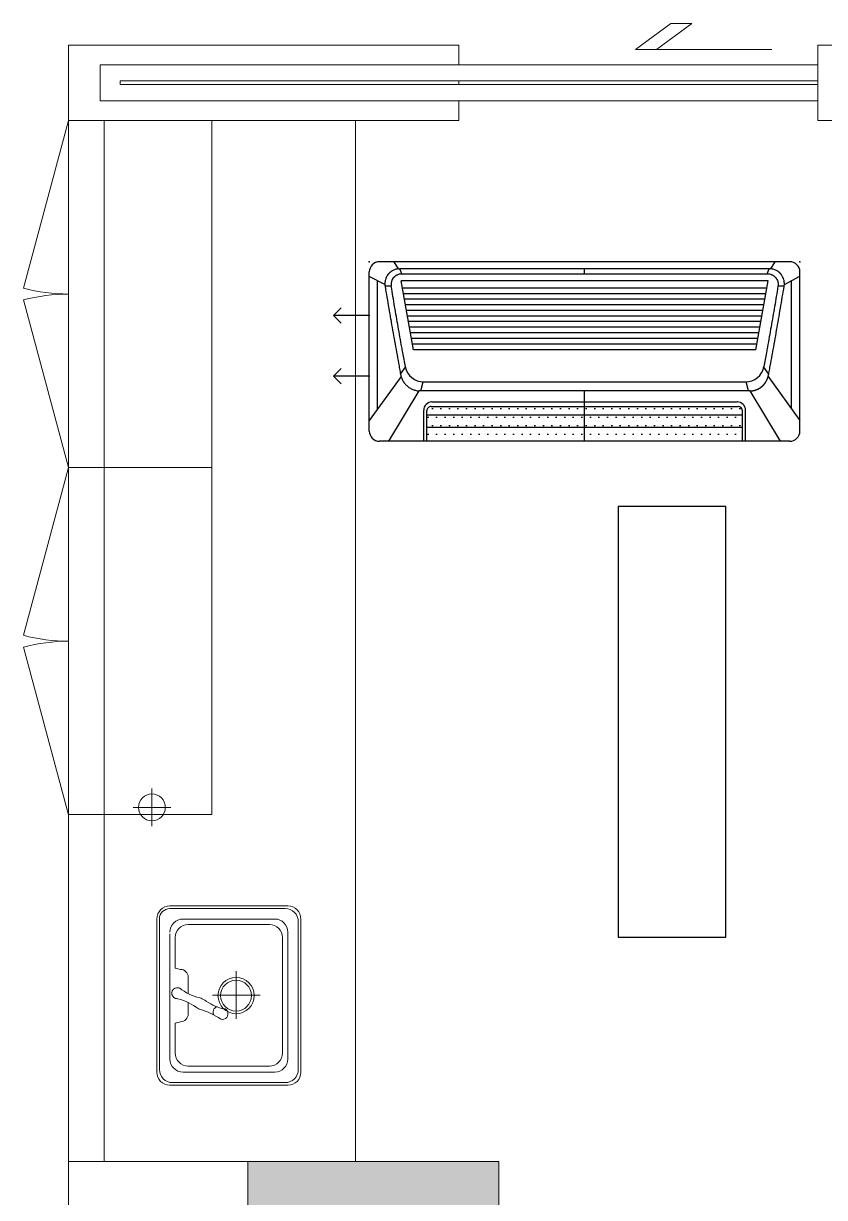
# Model space of a CAD drawing. Header units: metres. Extents: x 11578468 to 47831421, y -58341524 to -14256839.
# Drawn here: x 23842603 to 23844835, y -29085642 to -29082372 of the extents above; entities that cross this region are included whole.
import ezdxf

# ---------------------------------------------------------------- set-up
doc = ezdxf.new("R2010")
doc.units = ezdxf.units.M
doc.header["$LTSCALE"] = 50
doc.header["$MEASUREMENT"] = 0
for name, color, linetype in [('#조명', 40, 'CONTINUOUS'), ('DVM_INDOOR', 7, 'CONTINUOUS'), ('DVM_UNIT_BP', 7, 'CONTINUOUS'), ('DVM_UNIT_DP', 4, 'CONTINUOUS'), ('DVM_UNIT_LP', 3, 'CONTINUOUS')]:
    doc.layers.add(name, color=color, linetype=linetype)
doc.layers.add('ha', color=8, linetype='CONTINUOUS', lineweight=5)

# ---------------------------------------------------------------- blocks, each defined once
blk = doc.blocks.new('DVM_DP_VEC')
at = {"layer": 'DVM_UNIT_DP', "color": 0}
blk.add_line((0, 0), (100, 0), dxfattribs=at)
blk.add_lwpolyline([(78.8, 21.2), (100, 0), (78.8, -21.2)], dxfattribs=at)
blk.add_point((0, 0), dxfattribs=at)
blk = doc.blocks.new('DVM_LP_VEC')
at = {"layer": 'DVM_UNIT_LP', "color": 0}
blk.add_line((0, 0), (100, 0), dxfattribs=at)
blk.add_lwpolyline([(78.8, 21.2), (100, 0), (78.8, -21.2)], dxfattribs=at)
blk.add_point((0, 0), dxfattribs=at)
blk = doc.blocks.new('DVM_ID_CST_WF1W_AP_970X135X410_T_BLO')
at = {"layer": 'DVM_INDOOR'}
h = blk.add_hatch(dxfattribs=at)
h.set_pattern_fill('DOTS', color=0, scale=15)
h.set_pattern_definition([(0, (0, 0), (11.90625, 23.8125), [0, -23.8125])])
h.paths.add_polyline_path([(439.8, 426.9), (-439.8, 426.9), (-439.8, 415.1, 0.414214), (-427.8, 403.1), (427.8, 403.1, 0.414214), (439.8, 415.1)])
h.paths.add_polyline_path([(439.8, 461.7), (-439.8, 461.7), (-439.8, 426.9), (439.8, 426.9)])
h.paths.add_polyline_path([(439.8, 500.1), (-439.8, 500.1), (-439.8, 461.7), (439.8, 461.7)])
at = {"layer": 'DVM_INDOOR', "color": 0}
for p, q in [((-571.5, 500.1), (571.5, 500.1)), ((-545.5, 500.1), (-461, 360)), ((-448.5, 500.1), (-448.5, 413.7)), ((-439.8, 500.1), (-439.8, 415.1)), ((0, 499.5), (0, 360)), ((439.8, 500.1), (439.8, 415.1)), ((448.5, 500.1), (448.5, 413.7)), ((545.5, 500.1), (461, 360)), ((-600, 471.6), (-600, 28.6)), ((-439.6, 461.7), (439.8, 461.7)), ((600, 471.6), (600, 28.6)), ((-511.5, 319.5), (-600, 442.6)), ((439.8, 426.9), (-439.8, 426.9)), ((511.5, 319.5), (600, 442.6)), ((-576.8, 410.1), (-576.8, 52.9)), ((427.8, 403.1), (-427.8, 403.1)), ((576.8, 410.1), (576.8, 53)), ((-461, 360), (460.9, 360)), ((-456.7, 360), (-449.8, 334.8)), ((425.5, 390.7), (-425.6, 390.7)), ((456.7, 360), (449.8, 334.8)), ((448.5, 334.8), (-448.5, 334.8)), ((-513, 313.3), (-499.3, 293.9)), ((513, 313.3), (499.3, 293.9)), ((-476.9, 245.9), (-511.1, 53.5)), ((-479.8, 229.5), (479.8, 229.5)), ((-476.9, 245.9), (476.9, 245.9)), ((476.9, 245.9), (511.2, 53.5)), ((-485.4, 198), (485.4, 198)), ((-482.6, 213.6), (482.6, 213.6)), ((-490.9, 167), (490.9, 167)), ((-488.2, 182.4), (488.2, 182.4)), ((-496.5, 135.8), (496.5, 135.8)), ((-493.7, 151.4), (493.7, 151.4)), ((-502.1, 104.4), (502.1, 104.4)), ((-499.3, 120.2), (499.3, 120.2)), ((-556.2, 68.5), (-538.9, 68.5)), ((-507.6, 73.5), (507.6, 73.5)), ((-504.8, 89.1), (504.8, 89.1)), ((538.9, 68.6), (556.2, 68.5)), ((-556.7, 63.5), (-600, 40.7)), ((-509.2, 33.4), (-514.6, 19.6)), ((-511.1, 53.5), (511.2, 53.5)), ((509.2, 33.4), (-509.2, 33.4)), ((0, 33.4), (0, 19.6)), ((509.2, 33.4), (514.6, 19.6)), ((556.7, 63.5), (600, 40.8)), ((-571.5, 0.1), (571.5, 0.1)), ((-518.6, 19.8), (-530.9, 0.1)), ((-514.6, 19.6), (514.6, 19.6)), ((518.6, 19.8), (530.9, 0.1))]:
    blk.add_line(p, q, dxfattribs=at)
for centre, radius, start, end in [((-571.5, 471.6), 28.5, 89.9991, 180), ((571.5, 471.6), 28.5, 0, 89.9991), ((-425.5, 413.7), 23, 180, 270), ((-427.8, 415.1), 12, 180, 270), ((425.5, 413.7), 23, 270, 0), ((427.8, 415.1), 12, 270, 0), ((-448.5, 282.8), 52, 90, 169.5496), ((448.5, 282.8), 52, 10.4498, 90), ((-571.5, 28.6), 28.5, 180, 269.9991), ((571.5, 28.6), 28.5, 269.9991, 0)]:
    blk.add_arc(centre, radius, start, end, dxfattribs=at)
for points, knots in [([(-461, 360), (-461.1, 360), (-461.2, 360), (-461.3, 360), (-461.4, 360), (-461.5, 360), (-461.6, 360), (-461.8, 360), (-461.9, 359.9), (-462, 359.9), (-462.1, 359.9), (-462.3, 359.9), (-462.4, 359.9), (-462.5, 359.9), (-462.6, 359.9), (-462.8, 359.9), (-462.9, 359.9), (-463, 359.9), (-463.1, 359.9), (-463.2, 359.9), (-463.4, 359.9), (-463.5, 359.9), (-463.6, 359.9), (-463.7, 359.8), (-463.9, 359.8), (-464, 359.8), (-464.1, 359.8), (-464.2, 359.8), (-464.3, 359.8), (-464.5, 359.8), (-464.6, 359.8), (-464.7, 359.8), (-464.8, 359.7), (-465, 359.7), (-465.1, 359.7), (-465.2, 359.7), (-465.3, 359.7), (-465.4, 359.7), (-465.6, 359.7), (-465.7, 359.7), (-465.8, 359.6), (-466.3, 359.6), (-467.1, 359.5), (-468.1, 359.3), (-468.9, 359.2), (-469.5, 359.1), (-469.8, 359.1), (-469.8, 359), (-469.9, 359), (-470, 359), (-470.1, 359), (-470.3, 359), (-470.7, 358.9), (-471.4, 358.7), (-472.3, 358.5), (-473.1, 358.3), (-473.7, 358.2), (-474.2, 358), (-474.6, 357.9), (-475, 357.8), (-475.4, 357.7), (-475.8, 357.6), (-476, 357.5), (-476.2, 357.5), (-476.3, 357.4), (-476.4, 357.4), (-476.5, 357.4), (-476.6, 357.3), (-476.9, 357.2), (-477.2, 357.1), (-477.6, 357), (-477.9, 356.9), (-478, 356.8), (-478.2, 356.8), (-478.3, 356.8), (-478.4, 356.7), (-478.6, 356.6), (-479, 356.5), (-479.5, 356.3), (-480.1, 356), (-480.8, 355.8), (-481.3, 355.5), (-481.8, 355.3), (-482.1, 355.2), (-482.4, 355.1), (-482.6, 355), (-482.8, 354.9), (-483, 354.8), (-483.2, 354.7), (-483.4, 354.6), (-483.6, 354.5), (-483.8, 354.4), (-484.1, 354.2), (-484.3, 354.1), (-484.5, 354), (-484.8, 353.9), (-485.1, 353.7), (-485.3, 353.6), (-485.7, 353.4), (-486, 353.2), (-486.4, 353), (-486.7, 352.8), (-487, 352.6), (-487.5, 352.3), (-488.1, 352), (-488.6, 351.7), (-489, 351.4), (-489.5, 351.1), (-489.9, 350.8), (-490.3, 350.6), (-490.5, 350.4), (-490.7, 350.2), (-491, 350.1), (-491.2, 349.9), (-491.6, 349.6), (-492, 349.3), (-492.3, 349.1), (-492.5, 348.9), (-492.7, 348.8), (-492.8, 348.7), (-492.9, 348.6), (-493, 348.6), (-493, 348.5), (-493.1, 348.5), (-493.1, 348.5), (-493.1, 348.4), (-493.2, 348.4), (-493.2, 348.4), (-493.2, 348.4), (-493.2, 348.4), (-493.2, 348.4), (-493.2, 348.4), (-493.2, 348.4), (-493.2, 348.4), (-493.2, 348.4), (-493.2, 348.4), (-493.2, 348.4), (-493.2, 348.4), (-493.2, 348.4), (-493.2, 348.4), (-493.2, 348.4), (-493.2, 348.4), (-493.2, 348.4), (-493.2, 348.4), (-493.2, 348.4), (-493.2, 348.4), (-493.2, 348.4), (-493.2, 348.4), (-493.2, 348.4), (-493.2, 348.4), (-493.2, 348.4), (-493.2, 348.4), (-493.2, 348.4), (-493.2, 348.4), (-493.2, 348.4), (-493.2, 348.4), (-493.2, 348.4), (-493.2, 348.4), (-493.2, 348.4), (-493.2, 348.4), (-493.2, 348.4), (-493.2, 348.4), (-493.2, 348.4), (-493.2, 348.4), (-493.2, 348.4), (-493.2, 348.4), (-493.2, 348.4), (-493.2, 348.4), (-493.2, 348.4), (-493.2, 348.4), (-493.2, 348.4), (-493.2, 348.4), (-493.2, 348.4), (-493.2, 348.4), (-493.2, 348.4), (-493.2, 348.4), (-493.2, 348.4), (-493.2, 348.4), (-493.2, 348.4), (-493.2, 348.4), (-493.2, 348.3), (-493.3, 348.3), (-493.3, 348.3), (-493.4, 348.3), (-493.4, 348.2), (-493.5, 348.1), (-493.6, 348.1), (-493.6, 348), (-493.7, 348), (-493.8, 347.9), (-493.9, 347.8), (-494.1, 347.7), (-494.2, 347.6), (-494.3, 347.5), (-494.4, 347.4), (-494.5, 347.3), (-494.7, 347.2), (-494.8, 347.1), (-494.9, 347), (-495, 346.9), (-495.1, 346.7), (-495.3, 346.6), (-495.4, 346.5), (-495.5, 346.4), (-495.6, 346.3), (-495.7, 346.2), (-495.9, 346.1), (-496, 346), (-496.1, 345.9), (-496.2, 345.8), (-496.3, 345.7), (-496.4, 345.6), (-496.6, 345.5), (-496.7, 345.4), (-496.8, 345.2), (-496.9, 345.1), (-497, 345), (-497.1, 344.9), (-497.2, 344.8), (-497.4, 344.7), (-497.5, 344.6), (-497.6, 344.5), (-497.7, 344.3), (-497.8, 344.2), (-497.9, 344.1), (-498, 344), (-498.1, 343.9), (-498.2, 343.8), (-498.4, 343.7), (-498.5, 343.5), (-498.6, 343.4), (-498.7, 343.3), (-498.8, 343.2), (-498.9, 343.1), (-499, 343), (-499.1, 342.9), (-499.2, 342.7), (-499.3, 342.6), (-499.4, 342.5), (-499.5, 342.4), (-499.7, 342.3), (-499.8, 342.1), (-499.9, 342), (-500, 341.9), (-500.1, 341.8), (-500.2, 341.7), (-500.3, 341.5), (-500.4, 341.4), (-500.5, 341.3), (-500.6, 341.2), (-500.7, 341.1), (-500.8, 340.9), (-500.9, 340.8), (-501.1, 340.6), (-501.2, 340.4), (-501.3, 340.3), (-501.4, 340.2), (-501.5, 340.1), (-501.6, 340), (-501.7, 339.8), (-501.8, 339.6), (-502, 339.4), (-502.1, 339.3), (-502.3, 339.1), (-502.4, 338.9), (-502.6, 338.7), (-502.7, 338.5), (-502.8, 338.3), (-503, 338.1), (-503.1, 337.9), (-503.3, 337.7), (-503.4, 337.6), (-503.4, 337.5), (-503.5, 337.5), (-503.5, 337.4), (-503.5, 337.4), (-503.5, 337.3), (-503.6, 337.3), (-503.6, 337.3), (-503.6, 337.3), (-503.6, 337.2), (-503.6, 337.2), (-503.6, 337.2), (-503.6, 337.2), (-503.6, 337.2), (-503.6, 337.2), (-503.6, 337.2), (-503.6, 337.2), (-503.6, 337.2), (-503.6, 337.2), (-503.6, 337.2), (-503.6, 337.2), (-503.6, 337.2), (-503.6, 337.2), (-503.6, 337.2), (-503.6, 337.2), (-503.6, 337.2), (-503.6, 337.2), (-503.6, 337.2), (-503.6, 337.2), (-503.6, 337.2), (-503.6, 337.2), (-503.6, 337.2), (-503.6, 337.2), (-503.6, 337.2), (-503.6, 337.2), (-503.6, 337.2), (-503.6, 337.2), (-503.6, 337.2), (-503.6, 337.2), (-503.6, 337.2), (-503.6, 337.2), (-503.6, 337.2), (-503.6, 337.2), (-503.6, 337.2), (-503.7, 337.2), (-503.7, 337.1), (-503.8, 337), (-503.8, 336.9), (-503.9, 336.8), (-504, 336.7), (-504.1, 336.5), (-504.2, 336.4), (-504.3, 336.3), (-504.3, 336.2), (-504.4, 336), (-504.5, 335.9), (-504.6, 335.8), (-504.6, 335.7), (-504.7, 335.6), (-504.8, 335.5), (-504.9, 335.2), (-505.2, 334.8), (-505.6, 334.1), (-506, 333.4), (-506.4, 332.8), (-506.6, 332.4), (-506.7, 332.2), (-506.7, 332.1), (-506.8, 332.1), (-506.8, 332), (-506.8, 332), (-506.9, 331.8), (-507, 331.6), (-507.2, 331.3), (-507.3, 331), (-507.5, 330.7), (-507.6, 330.4), (-507.8, 330), (-507.9, 329.7), (-508.1, 329.4), (-508.2, 329.2), (-508.3, 329), (-508.3, 328.9), (-508.4, 328.8), (-508.4, 328.6), (-508.5, 328.4), (-508.7, 327.9), (-509, 327.4), (-509.2, 326.9), (-509.4, 326.4), (-509.5, 326), (-509.6, 325.7), (-509.7, 325.5), (-509.7, 325.4), (-509.8, 325.2), (-509.9, 325), (-510, 324.8), (-510, 324.6), (-510.1, 324.4), (-510.1, 324.3), (-510.2, 324.1), (-510.2, 324), (-510.3, 323.8), (-510.3, 323.7), (-510.4, 323.6), (-510.4, 323.4), (-510.5, 323.3), (-510.5, 323.1), (-510.6, 322.9), (-510.6, 322.8), (-510.7, 322.6), (-510.7, 322.4), (-510.8, 322.3), (-510.8, 322.1), (-510.9, 321.9), (-510.9, 321.7), (-511, 321.5), (-511, 321.4), (-511.1, 321.2), (-511.2, 321), (-511.2, 320.8), (-511.3, 320.6), (-511.3, 320.3), (-511.4, 320.1), (-511.4, 319.9), (-511.5, 319.7), (-511.5, 319.6), (-511.5, 319.5)], [0, 0, 0, 0, 0.001765, 0.003529, 0.005294, 0.007059, 0.008823, 0.010588, 0.012352, 0.014116, 0.015881, 0.017645, 0.019409, 0.021173, 0.022937, 0.024702, 0.026466, 0.028229, 0.029993, 0.031757, 0.033521, 0.035285, 0.037049, 0.038812, 0.040576, 0.042339, 0.044103, 0.045866, 0.04763, 0.049393, 0.051156, 0.05292, 0.054683, 0.056446, 0.058209, 0.059972, 0.061735, 0.063498, 0.065261, 0.067024, 0.068787, 0.07055, 0.088059, 0.10292, 0.115137, 0.124712, 0.126163, 0.127325, 0.1283, 0.12944, 0.131236, 0.133687, 0.136794, 0.151003, 0.163408, 0.174911, 0.186415, 0.19159, 0.197106, 0.202964, 0.209163, 0.215479, 0.219883, 0.221884, 0.22343, 0.224162, 0.225102, 0.227168, 0.231141, 0.237019, 0.24311, 0.247247, 0.24943, 0.251369, 0.252721, 0.254965, 0.258103, 0.262133, 0.271962, 0.28166, 0.291227, 0.300577, 0.307976, 0.312744, 0.315759, 0.320727, 0.323148, 0.325851, 0.328835, 0.332101, 0.335648, 0.339476, 0.343585, 0.347976, 0.34952, 0.354132, 0.360503, 0.364934, 0.3672, 0.375692, 0.383432, 0.384919, 0.389345, 0.400385, 0.40996, 0.418507, 0.426067, 0.432913, 0.441712, 0.447274, 0.451798, 0.455285, 0.458528, 0.464582, 0.469833, 0.478168, 0.484251, 0.486843, 0.490174, 0.493625, 0.495107, 0.495342, 0.496042, 0.496945, 0.497789, 0.498575, 0.499303, 0.499369, 0.499564, 0.499758, 0.499824, 0.499828, 0.499832, 0.499836, 0.49984, 0.499843, 0.499846, 0.499849, 0.499852, 0.499854, 0.499857, 0.49986, 0.499863, 0.499866, 0.499869, 0.499872, 0.499875, 0.499878, 0.499881, 0.499883, 0.499886, 0.499889, 0.499892, 0.499895, 0.499898, 0.499901, 0.499904, 0.499907, 0.499909, 0.499912, 0.499915, 0.499918, 0.499921, 0.499924, 0.499927, 0.49993, 0.499933, 0.499936, 0.499938, 0.499941, 0.499944, 0.499947, 0.49995, 0.499953, 0.499956, 0.499959, 0.499961, 0.499996, 0.500092, 0.500252, 0.500475, 0.500762, 0.501113, 0.502574, 0.503909, 0.505116, 0.50626, 0.507404, 0.508548, 0.510836, 0.513123, 0.515411, 0.517699, 0.519986, 0.522274, 0.524561, 0.526848, 0.529136, 0.531423, 0.53371, 0.535997, 0.538283, 0.54057, 0.542857, 0.545143, 0.54743, 0.549716, 0.552003, 0.554289, 0.556575, 0.558861, 0.561147, 0.563433, 0.565719, 0.568004, 0.57029, 0.572575, 0.574861, 0.577146, 0.579431, 0.581716, 0.584001, 0.586286, 0.588571, 0.590856, 0.59314, 0.595425, 0.597709, 0.599994, 0.602278, 0.604562, 0.606846, 0.60913, 0.611414, 0.613697, 0.615981, 0.618264, 0.620547, 0.622831, 0.625114, 0.627397, 0.62968, 0.631963, 0.634245, 0.636528, 0.63881, 0.641092, 0.643375, 0.645657, 0.647939, 0.65022, 0.652502, 0.655924, 0.659347, 0.661628, 0.663909, 0.66619, 0.668471, 0.670751, 0.673032, 0.676452, 0.679873, 0.683293, 0.686713, 0.690132, 0.693551, 0.69697, 0.700388, 0.703806, 0.707224, 0.710641, 0.714058, 0.714644, 0.715261, 0.71591, 0.716591, 0.717303, 0.718046, 0.718679, 0.719061, 0.719192, 0.719206, 0.719223, 0.719241, 0.719259, 0.719276, 0.719294, 0.719312, 0.719329, 0.719347, 0.719365, 0.719382, 0.7194, 0.719418, 0.719436, 0.719453, 0.719471, 0.719489, 0.719506, 0.719524, 0.719542, 0.719559, 0.719577, 0.719595, 0.719612, 0.71963, 0.719648, 0.719665, 0.719683, 0.719701, 0.719718, 0.719735, 0.719749, 0.719791, 0.719989, 0.720573, 0.721543, 0.722899, 0.724641, 0.72677, 0.729069, 0.73132, 0.733522, 0.735676, 0.737782, 0.739839, 0.741848, 0.743808, 0.74572, 0.747584, 0.749399, 0.751166, 0.761606, 0.772047, 0.783331, 0.796306, 0.801854, 0.804022, 0.805127, 0.806011, 0.806392, 0.80762, 0.810133, 0.813931, 0.81881, 0.823809, 0.828807, 0.833806, 0.838804, 0.843801, 0.848798, 0.852287, 0.855003, 0.856944, 0.858113, 0.859639, 0.864676, 0.87128, 0.879454, 0.889196, 0.896415, 0.902323, 0.906921, 0.909055, 0.911516, 0.914305, 0.917422, 0.920866, 0.924638, 0.926547, 0.928505, 0.930513, 0.93257, 0.934676, 0.936831, 0.939035, 0.941289, 0.943592, 0.945944, 0.948345, 0.950796, 0.953296, 0.955845, 0.958443, 0.961091, 0.963788, 0.966534, 0.96933, 0.972175, 0.975069, 0.978013, 0.981006, 0.984048, 0.98714, 0.990281, 0.993471, 0.996711, 1, 1, 1, 1]), ([(511.5, 319.5), (511.4, 319.8), (511.1, 321), (509.6, 325.2), (506.4, 332), (501.6, 338.8), (497.1, 343.6), (493.4, 347), (489.5, 350), (483.9, 353.5), (477.8, 356.3), (471.5, 358.3), (467.4, 359.2), (464.2, 359.7), (462.3, 359.9), (461.1, 360), (460.9, 360)], [0, 0, 0, 0, 0.016085, 0.052074, 0.196028, 0.339981, 0.411958, 0.483935, 0.555912, 0.627889, 0.771843, 0.84382, 0.915797, 0.951785, 0.987774, 1, 1, 1, 1]), ([(-513, 313.3), (-513.5, 310.8), (-514.4, 305.7), (-516.3, 295.5), (-519.6, 277.7), (-524.2, 252.2), (-529.7, 221.6), (-535.2, 191), (-540.5, 160.4), (-545.8, 129.8), (-551, 99.2), (-554.4, 78.8), (-556.2, 68.5)], [0, 0, 0, 0, 0.03125, 0.0625, 0.125, 0.25, 0.375, 0.5, 0.625, 0.75, 0.875, 1, 1, 1, 1]), ([(-511.5, 319.5), (-511.7, 319), (-512.3, 317), (-512.7, 315), (-513, 313.3)], [0, 0, 0, 0, 0.216622, 1, 1, 1, 1]), ([(513, 313.3), (512.7, 315), (512.3, 317), (511.7, 319), (511.5, 319.5)], [0, 0, 0, 0, 0.783378, 1, 1, 1, 1]), ([(540.6, 160), (540.5, 160.1), (538.7, 170.5), (535.2, 191), (529.7, 221.6), (524.2, 252.2), (519.6, 277.7), (516.3, 295.5), (514.4, 305.7), (513.5, 310.8), (513, 313.3)], [0, 0, 0, 0, 0.002953, 0.202362, 0.401772, 0.601181, 0.800591, 0.900295, 0.950148, 1, 1, 1, 1]), ([(-538.9, 68.6), (-537.3, 78), (-534.2, 96.8), (-529.4, 124.9), (-524.5, 153.1), (-519.6, 181.3), (-514.6, 209.5), (-510.3, 233.4), (-507.7, 248), (-506.8, 253.2)], [0, 0, 0, 0, 0.152619, 0.305238, 0.457857, 0.610476, 0.763096, 0.915715, 1, 1, 1, 1]), ([(506.8, 253.2), (507.7, 248), (510.3, 233.4), (514.6, 209.5), (519.6, 181.3), (524.5, 153.1), (529.4, 124.9), (534.2, 96.8), (537.3, 78), (538.9, 68.6)], [0, 0, 0, 0, 0.084285, 0.236904, 0.389524, 0.542143, 0.694762, 0.847381, 1, 1, 1, 1]), ([(556.2, 68.5), (554.4, 78.8), (551, 99.2), (545.8, 129.7), (542.3, 149.9), (540.6, 160)], [0, 0, 0, 0, 0.334987, 0.669974, 1, 1, 1, 1]), ([(-556.2, 68.5), (-556.4, 67), (-556.6, 65.4), (-556.7, 63.7), (-556.7, 63.5)], [0, 0, 0, 0, 0.898221, 1, 1, 1, 1]), ([(-535.6, 49), (-535.7, 49.2), (-536.8, 51.3), (-538.1, 54.5), (-539, 58.8), (-539.3, 61.5), (-539.3, 63.7), (-539.3, 65.9), (-539.1, 67.5), (-538.9, 68.6)], [0, 0, 0, 0, 0.029129, 0.352752, 0.514564, 0.676376, 0.757282, 0.838188, 1, 1, 1, 1]), ([(535.6, 49), (535.7, 49.2), (536.8, 51.3), (538.1, 54.5), (539, 58.8), (539.3, 61.5), (539.3, 63.7), (539.3, 65.9), (539.1, 67.5), (538.9, 68.6)], [0, 0, 0, 0, 0.029129, 0.352752, 0.514564, 0.676376, 0.757282, 0.838188, 1, 1, 1, 1]), ([(556.7, 63.5), (556.7, 63.7), (556.6, 65.4), (556.4, 67), (556.2, 68.5)], [0, 0, 0, 0, 0.101779, 1, 1, 1, 1]), ([(-556.7, 63.5), (-556.7, 62.9), (-556.8, 61.5), (-556.7, 58.7), (-556.3, 54.9), (-555.2, 49.6), (-553.8, 45.9), (-552.8, 43.8)], [0, 0, 0, 0, 0.087094, 0.199709, 0.42494, 0.65017, 1, 1, 1, 1]), ([(-552.8, 43.8), (-552.5, 43.1), (-551.5, 41.2), (-550, 38.6), (-548.5, 36.4), (-547.5, 35.2), (-546.8, 34.4), (-546.1, 33.5), (-545, 32.4), (-543.7, 31), (-542, 29.5), (-540.2, 28.1), (-538.3, 26.7), (-535.8, 25.1), (-531, 22.6), (-525.9, 20.9), (-521.4, 20.1), (-519.7, 19.9), (-518.8, 19.8), (-518.6, 19.8)], [0, 0, 0, 0, 0.046668, 0.15112, 0.203345, 0.229458, 0.255571, 0.281684, 0.307796, 0.360022, 0.412248, 0.464473, 0.516699, 0.568925, 0.673376, 0.882279, 0.934504, 0.98673, 1, 1, 1, 1]), ([(-509.2, 33.4), (-509.7, 33.4), (-510.8, 33.4), (-512.4, 33.6), (-514.1, 33.8), (-517.3, 34.4), (-520.9, 35.7), (-524.3, 37.4), (-526.1, 38.6), (-527.5, 39.6), (-528.7, 40.6), (-530, 41.7), (-530.9, 42.7), (-531.7, 43.5), (-532.2, 44.1), (-532.7, 44.7), (-533.4, 45.6), (-534.4, 47), (-535.1, 48.2), (-535.6, 49)], [0, 0, 0, 0, 0.050917, 0.101833, 0.15275, 0.203666, 0.407333, 0.509166, 0.560082, 0.610999, 0.661916, 0.712832, 0.763749, 0.789207, 0.814665, 0.840124, 0.865582, 0.916498, 1, 1, 1, 1]), ([(535.6, 49), (535.1, 48.2), (534.4, 47), (533.4, 45.6), (532.7, 44.7), (532.2, 44.1), (531.7, 43.5), (530.9, 42.7), (530, 41.7), (528.7, 40.6), (527.5, 39.6), (526.1, 38.6), (524.3, 37.4), (520.9, 35.7), (517.3, 34.4), (514.1, 33.8), (512.4, 33.6), (510.8, 33.4), (509.7, 33.4), (509.2, 33.4)], [0, 0, 0, 0, 0.083502, 0.134418, 0.159876, 0.185335, 0.210793, 0.236251, 0.287168, 0.338084, 0.389001, 0.439918, 0.490834, 0.592667, 0.796334, 0.84725, 0.898167, 0.949083, 1, 1, 1, 1]), ([(518.6, 19.8), (518.8, 19.8), (519.7, 19.9), (521.4, 20.1), (525.9, 20.9), (531, 22.6), (535.8, 25.1), (538.3, 26.7), (540.2, 28.1), (542, 29.5), (543.7, 31), (545, 32.4), (546.1, 33.5), (546.8, 34.4), (547.5, 35.2), (548.5, 36.4), (550, 38.6), (551.5, 41.2), (552.5, 43.1), (552.8, 43.8)], [0, 0, 0, 0, 0.01327, 0.065496, 0.117721, 0.326624, 0.431075, 0.483301, 0.535527, 0.587752, 0.639978, 0.692204, 0.718316, 0.744429, 0.770542, 0.796655, 0.84888, 0.953332, 1, 1, 1, 1]), ([(552.8, 43.8), (553.8, 45.9), (555.2, 49.6), (556.3, 54.9), (556.7, 58.7), (556.8, 61.5), (556.7, 62.9), (556.7, 63.5)], [0, 0, 0, 0, 0.34983, 0.57506, 0.800291, 0.912906, 1, 1, 1, 1]), ([(-518.6, 19.8), (-518, 19.7), (-516.7, 19.6), (-515.4, 19.6), (-514.6, 19.6)], [0, 0, 0, 0, 0.427232, 1, 1, 1, 1]), ([(518.6, 19.8), (518, 19.7), (516.7, 19.6), (515.4, 19.6), (514.6, 19.6)], [0, 0, 0, 0, 0.427232, 1, 1, 1, 1])]:
    blk.add_open_spline(points, degree=3, knots=knots, dxfattribs=at)
for points in [[(-506.8, 253.2), (-504.4, 266.2), (-502, 279.2), (-499.6, 292.3)], [(499.6, 292.3), (502, 279.2), (504.4, 266.2), (506.8, 253.2)]]:
    blk.add_open_spline(points, degree=3, dxfattribs=at)
at = {"layer": 'DVM_UNIT_BP'}
for p in [(-600, 0.1), (600, 0.1)]:
    blk.add_point(p, dxfattribs=at)
at = {"layer": 'DVM_UNIT_DP'}
blk.add_blockref('DVM_DP_VEC', (600, 318.8), dxfattribs=at)
at = {"layer": 'DVM_UNIT_LP'}
blk.add_blockref('DVM_LP_VEC', (600, 150), dxfattribs=at)

msp = doc.modelspace()

# ---------------------------------------------------------------- linework, layer by layer
at = {"layer": '#조명', "ltscale": 10}
msp.add_lwpolyline([(23844259.9, -29084917.3), (23844559.9, -29084917.3), (23844559.9, -29083717.3), (23844259.9, -29083717.3)], close=True, dxfattribs=at)
at = {"layer": 'ha'}
for p, q in [((23844308.5, -29082444.5), (23844407.1, -29082372.2)), ((23844465.5, -29082372.2), (23844366.8, -29082444.5)), ((23844407.1, -29082372.2), (23844465.5, -29082372.2)), ((23842727.7, -29082432.3), (23843816.1, -29082432.3)), ((23842727.7, -29082432.3), (23843816.1, -29082432.3)), ((23842727.7, -29082432.3), (23842727.7, -29082642.3)), ((23843227.7, -29082432.3), (23843327.7, -29082432.3)), ((23843816.1, -29082432.3), (23843816.1, -29082487.3)), ((23844815.9, -29082432.3), (23844815.9, -29082642.3)), ((23847877.7, -29082432.3), (23844815.9, -29082432.3)), ((23844687.7, -29082444.5), (23844308.5, -29082444.5)), ((23844366.8, -29082444.5), (23844687.7, -29082444.5)), ((23844687.7, -29082444.5), (23844687.7, -29082444.5)), ((23843816.1, -29082487.3), (23842816.1, -29082487.3)), ((23842816.1, -29082487.3), (23842816.1, -29082587.3)), ((23844815.9, -29082487.3), (23843816.1, -29082487.3)), ((23844815.9, -29082587.3), (23844815.9, -29082487.3)), ((23842871.9, -29082542.3), (23842871.9, -29082532.3)), ((23842871.9, -29082532.3), (23843816.1, -29082532.3)), ((23843816.1, -29082532.3), (23843816.1, -29082542.3)), ((23843816.1, -29082542.3), (23843816.1, -29082532.3)), ((23843816.1, -29082532.3), (23844815.9, -29082532.3)), ((23843816.1, -29082532.3), (23843816.1, -29082542.3)), ((23843816.1, -29082537.3), (23843816.1, -29082542.3)), ((23844815.9, -29082532.3), (23844815.9, -29082542.3)), ((23843816.1, -29082542.3), (23842871.9, -29082542.3)), ((23844815.9, -29082542.3), (23843816.1, -29082542.3)), ((23842816.1, -29082587.3), (23843816.1, -29082587.3)), ((23843816.1, -29082587.3), (23843816.1, -29082642.3)), ((23843816.1, -29082587.3), (23844815.9, -29082587.3)), ((23842727.7, -29082642.3), (23842602.6, -29083109.3)), ((23842727.7, -29082642.3), (23843816.1, -29082642.3)), ((23842727.7, -29082642.3), (23843127.7, -29082642.3)), ((23842727.7, -29085542.3), (23842727.7, -29082642.3)), ((23842727.7, -29082642.3), (23842827.7, -29082642.3)), ((23842727.7, -29085542.3), (23842727.7, -29082642.3)), ((23842827.7, -29082642.3), (23842827.7, -29085542.3)), ((23843527.7, -29082642.3), (23842827.7, -29082642.3)), ((23842827.7, -29082642.3), (23842827.7, -29085542.3)), ((23843127.7, -29082642.3), (23843127.7, -29084575.6)), ((23843527.7, -29085542.3), (23843527.7, -29082642.3)), ((23845265.9, -29082642.3), (23844815.9, -29082642.3)), ((23842727.7, -29083609.3), (23842602.6, -29083142.2)), ((23842727.7, -29083609.3), (23842602.6, -29084076.3)), ((23842727.7, -29083608.9), (23843127.7, -29083608.9)), ((23842727.7, -29084576.3), (23842602.6, -29084109.2)), ((23842960.4, -29084608.2), (23842960.4, -29084503.2)), ((23843012.9, -29084555.7), (23842907.9, -29084555.7)), ((23842727.7, -29084575.6), (23843127.7, -29084575.6)), ((23843339.3, -29084830.1), (23843010.7, -29084830.1)), ((23843332, -29084837.4), (23843010.7, -29084837.4)), ((23842974.2, -29084866.6), (23842974.2, -29085293)), ((23842981.5, -29084866.6), (23842981.5, -29085285.7)), ((23843047.2, -29084866.6), (23843302.8, -29084866.6)), ((23843061.5, -29084881.8), (23843287.8, -29084881.8)), ((23843368.5, -29085285.7), (23843368.5, -29084873.9)), ((23843375.8, -29085293), (23843375.8, -29084866.6)), ((23843010.7, -29084908.2), (23843010.7, -29085256.5)), ((23843025.3, -29085003.1), (23843025.3, -29084917.7)), ((23843324.7, -29085241.9), (23843324.7, -29084918.3)), ((23843339.3, -29085256.5), (23843339.3, -29084903.1)), ((23843025.3, -29085003.1), (23843039.9, -29085006.8)), ((23843195.7, -29085012.2), (23843195.7, -29085144.7)), ((23843061.9, -29085074.6), (23843061.9, -29085028)), ((23843129.4, -29085078.4), (23843261.9, -29085078.4)), ((23843061.9, -29085130.9), (23843061.9, -29085099.5)), ((23843025.3, -29085156.5), (23843039.9, -29085152.8)), ((23843025.3, -29085156.5), (23843025.3, -29085241.9)), ((23843061.5, -29085276.3), (23843287.8, -29085276.3)), ((23843047.2, -29085293), (23843302.8, -29085293)), ((23843010.7, -29085329.5), (23843339.3, -29085329.5)), ((23843018, -29085322.2), (23843332, -29085322.2)), ((23842727.7, -29085542.3), (23842727.7, -29085892.3)), ((23842727.7, -29085542.3), (23843927.7, -29085542.3)), ((23842827.7, -29085542.3), (23842727.7, -29085542.3)), ((23842827.7, -29085542.3), (23843527.7, -29085542.3)), ((23843927.7, -29085542.3), (23843227.7, -29085542.3)), ((23843227.7, -29085542.3), (23843227.7, -29085892.3)), ((23843227.7, -29085542.3), (23843927.7, -29085542.3)), ((23843227.7, -29085892.3), (23843227.7, -29085542.3)), ((23843927.7, -29085892.3), (23843927.7, -29085542.3)), ((23843927.7, -29085542.3), (23843927.7, -29085892.3))]:
    msp.add_line(p, q, dxfattribs=at)
for centre, radius in [((23842960.4, -29084555.7), 37.5), ((23843195, -29085079.9), 50.4), ((23843195, -29085079.9), 43.1)]:
    msp.add_circle(centre, radius, dxfattribs=at)
for centre, radius, start, end in [((23842727.7, -29082642.3), 483.5, 255, 270), ((23842727.7, -29083609.3), 483.5, 90, 105), ((23842727.7, -29083609.3), 483.5, 255, 270), ((23842727.7, -29084576.3), 483.5, 90, 105), ((23843010.7, -29084866.6), 36.5, 90, 180), ((23843010.7, -29084866.6), 29.2, 90, 180), ((23843332, -29084873.9), 36.5, 360, 90), ((23843339.3, -29084866.6), 36.5, 0, 90), ((23843047.2, -29084903.1), 36.5, 90, 180), ((23843061.9, -29084918.3), 36.5, 90, 180), ((23843287.6, -29084919), 37.2, 1.0394, 89.5695), ((23843302.8, -29084903.1), 36.5, 360, 90), ((23843039.9, -29085028.7), 21.9, 0, 90), ((23843031.4, -29085073.1), 15.4, 40.6945, 270.7549), ((23842999, -29085227), 142.3, 53.5863, 79.4447), ((23843126, -29084947.4), 142.3, 231.4118, 256.8606), ((23843084.9, -29085123.4), 38.4, 53.6787, 76.8606), ((23843106.3, -29085081.6), 38.4, 233.5863, 253.4491), ((23843036.2, -29085317.4), 207.6, 55.9944, 73.4491), ((23843191.9, -29084977.8), 142.3, 233.6787, 255.202), ((23843146.2, -29085125.7), 15.4, 106.6147, 211.8543), ((23843157.1, -29085130.7), 15.4, 251.8768, 95.5388), ((23843039.9, -29085130.9), 21.9, 270, 0), ((23843061.9, -29085239.8), 36.5, 180, 270), ((23843287.8, -29085239.8), 36.5, 270, 360), ((23843018, -29085285.7), 36.5, 180, 270), ((23843047.2, -29085256.5), 36.5, 180, 270), ((23843302.8, -29085256.5), 36.5, 270, 0), ((23843332, -29085285.7), 36.5, 270, 0), ((23843010.7, -29085293), 36.5, 180, 270), ((23843339.3, -29085293), 36.5, 270, 360)]:
    msp.add_arc(centre, radius, start, end, dxfattribs=at)
for points in [[(23843227.7, -29085892.3), (23843227.7, -29085542.3), (23843927.7, -29085892.3)], [(23843927.7, -29085892.3), (23843227.7, -29085542.3), (23843927.7, -29085542.3)]]:
    msp.add_solid(points, dxfattribs=at)

# ---------------------------------------------------------------- block references
at = {"layer": 'DVM_INDOOR', "color": 2, "rotation": 180}
msp.add_blockref('DVM_ID_CST_WF1W_AP_970X135X410_T_BLO', (23844166.4, -29083035.7), dxfattribs=at)

doc.saveas('drawing.dxf')
